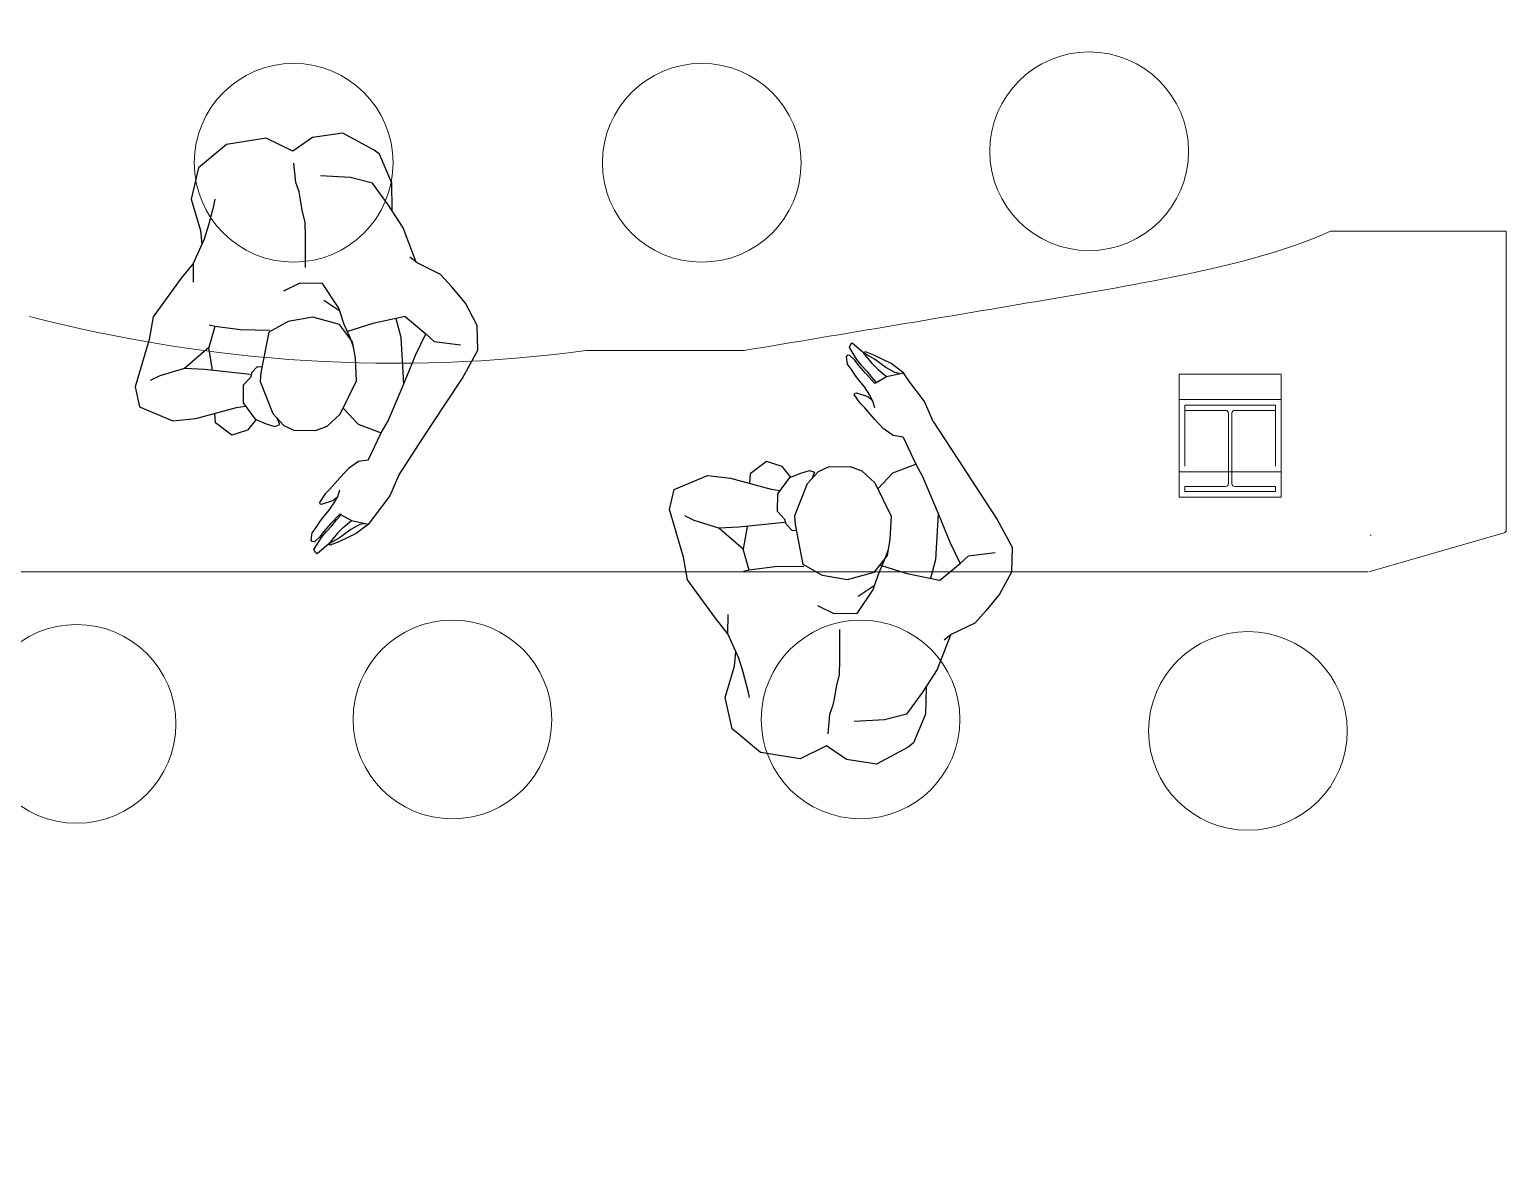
# Model space of a CAD drawing. Header units: centimetres. Extents: x -172755 to -168367, y -82915 to -78980.
# Drawn here: x -172071.6 to -171811, y -79991.1 to -79794 of the extents above; entities that cross this region are included whole.
import ezdxf

# ---------------------------------------------------------------- set-up
doc = ezdxf.new("R2010")
doc.units = ezdxf.units.CM
doc.header["$LTSCALE"] = 50
doc.linetypes.add('HIDDEN2', pattern=[4.7625, 3.175, -1.5875])
doc.layers.get('0').update_dxf_attribs({"color": 161, "lineweight": 35})
for name, color, linetype, lineweight in [('ARK_AHŞAP', 45, 'Continuous', 15), ('ARK_METAL', 252, 'Continuous', 15), ('gp_notlar', 6, 'Continuous', 35), ('HATCH DOSEME', 8, 'Continuous', 20), ('tefriş', 45, 'Continuous', 18)]:
    doc.layers.add(name, color=color, linetype=linetype, lineweight=lineweight)
doc.layers.add('wall', color=255, linetype='Continuous')

# ---------------------------------------------------------------- blocks, each defined once
blk = doc.blocks.new('ghg')
at = {"layer": 'HATCH DOSEME'}
h = blk.add_hatch(dxfattribs=at)
h.set_pattern_fill('ANSI33', color=252, scale=2, style=0)
h.set_pattern_definition([(45, (13808.468, 1662.455), (-8.9802561, 8.9802561), []), (45, (13817.448, 1662.455), (-8.9802561, 8.9802561), [6.35, -3.175])])
h.paths.add_polyline_path([(-173688.59, -79435.97), (-173703.41, -79435.97), (-173703.41, -79450.97), (-173688.59, -79450.97)], flags=17)
edge = h.paths.add_edge_path()
edge.add_line((-173598.21, -79363), (-173447.7, -79362.76))
edge.add_line((-173447.7, -79362.76), (-173447.59, -79429.17))
edge.add_line((-173447.59, -79429.17), (-173608.59, -79429.17))
edge.add_line((-173608.59, -79429.17), (-173608.59, -79654.17))
edge.add_line((-173608.59, -79654.17), (-173688.59, -79654.17))
edge.add_line((-173688.59, -79654.17), (-173688.59, -79435.97))
edge.add_line((-173688.59, -79435.97), (-174228.41, -79435.97))
edge.add_line((-174228.41, -79435.97), (-174228.41, -80119.95))
edge.add_line((-174228.41, -80119.95), (-174244.35, -80120.13))
edge.add_line((-174244.35, -80120.13), (-174244.27, -80130.1))
edge.add_line((-174244.27, -80130.1), (-174281.27, -80130.39))
edge.add_line((-174281.27, -80130.39), (-174281.35, -80120.4))
edge.add_line((-174281.35, -80120.4), (-174299.85, -80120.53))
edge.add_line((-174299.85, -80120.53), (-174299.81, -80125.05))
edge.add_line((-174299.81, -80125.05), (-174302.84, -80125.07))
edge.add_line((-174302.84, -80125.07), (-174302.85, -80123.91))
edge.add_arc((-174302.98, -80123.88), 0.137, 346.9212, 501.7139)
edge.add_arc((-174305.75, -80121.69), 3.4, 204.2671, 321.7139, ccw=False)
edge.add_line((-174308.85, -80123.08), (-174310.35, -80123.09))
edge.add_arc((-174311.83, -80124.15), 1.83, 35.6871, 123.1606)
edge.add_line((-174312.83, -80122.62), (-174312.85, -80120.62))
edge.add_line((-174312.85, -80120.62), (-174317.85, -80120.49))
edge.add_line((-174317.85, -80120.49), (-174317.51, -80107.5))
edge.add_line((-174317.51, -80107.5), (-174312.51, -80107.63))
edge.add_line((-174312.51, -80107.63), (-174312.52, -80101.69))
edge.add_line((-174312.52, -80101.69), (-174304.4, -80101.67))
edge.add_line((-174304.4, -80101.67), (-174304.54, -80046.58))
edge.add_line((-174304.54, -80046.58), (-174295.54, -80046.56))
edge.add_line((-174295.54, -80046.56), (-174295.82, -79934.45))
edge.add_line((-174295.82, -79934.45), (-174270.82, -79934.39))
edge.add_line((-174270.82, -79934.39), (-174271.18, -79789.79))
edge.add_line((-174271.18, -79789.79), (-174296.18, -79789.85))
edge.add_line((-174296.18, -79789.85), (-174297.33, -79362.97))
edge.add_line((-174297.33, -79362.97), (-174003.49, -79361.79))
edge.add_line((-174003.49, -79361.79), (-173902.25, -79361.98))
edge.add_line((-173902.25, -79361.98), (-173598.21, -79363))
blk = doc.blocks.new('sffsfd')
at = {"layer": 'ARK_METAL'}
for p, q in [((11208.99, 1887.93), (11208.09, 1887.93)), ((11208.09, 1871.93), (11208.09, 1887.93)), ((11208.99, 1880.73), (11208.99, 1887.93)), ((11222.39, 1880.73), (11222.39, 1887.93)), ((11223.29, 1887.93), (11222.39, 1887.93)), ((11223.29, 1871.93), (11223.29, 1887.93)), ((11208.99, 1871.93), (11208.99, 1879.13)), ((11209.49, 1880.23), (11221.89, 1880.23)), ((11209.49, 1879.63), (11221.89, 1879.63)), ((11222.39, 1871.93), (11222.39, 1879.13)), ((11208.09, 1871.93), (11208.99, 1871.93)), ((11222.39, 1871.93), (11223.29, 1871.93))]:
    blk.add_line(p, q, dxfattribs=at)
for centre, start, end in [((11209.49, 1880.73), 180, 270), ((11209.49, 1879.13), 90, 180), ((11221.89, 1880.73), 270, 0), ((11221.89, 1879.13), 0, 90)]:
    blk.add_arc(centre, 0.5, start, end, dxfattribs=at)
blk = doc.blocks.new('dada')
for p, q in [((219973.43, -31806.86), (219967.82, -31810.1)), ((219980.49, -31806.97), (219973.43, -31806.86)), ((219984.71, -31810.01), (219980.49, -31806.97)), ((219988.56, -31808.22), (219984.71, -31810.01)), ((219993.91, -31808.37), (219988.56, -31808.22)), ((219967.82, -31810.1), (219965.63, -31815.29)), ((219998.88, -31812.26), (219993.91, -31808.37)), ((219984.28, -31815.56), (219984.55, -31812.14)), ((219999.67, -31813.16), (219998.88, -31812.26)), ((220000.91, -31818.54), (219999.67, -31813.16)), ((219965.63, -31815.29), (219966.32, -31821.02)), ((219969.4, -31817.13), (219969.8, -31816.05)), ((219984.57, -31817.26), (219984.28, -31815.56)), ((219993.96, -31816.3), (219988.77, -31815.1)), ((219967.93, -31820.3), (219969.4, -31817.13)), ((219984.6, -31818.7), (219984.57, -31817.26)), ((219984.6, -31820.52), (219984.6, -31818.7)), ((219997.59, -31817.95), (219993.96, -31816.3)), ((219999.73, -31822.23), (219997.59, -31817.95)), ((220000.18, -31823.15), (220000.91, -31818.54)), ((219966.32, -31821.02), (219966.1, -31823.52)), ((219966.74, -31822.57), (219967.93, -31820.3)), ((219984.72, -31822.78), (219984.6, -31820.52)), ((219964.1, -31826.49), (219966.74, -31822.57)), ((219984.36, -31825.28), (219984.72, -31822.78)), ((220001.59, -31826.62), (219999.73, -31822.23)), ((219964.1, -31826.49), (219961.55, -31828.75)), ((219963.56, -31829.8), (219964.1, -31826.49)), ((219983.43, -31830.57), (219984.36, -31825.28)), ((219961.55, -31828.75), (219955.53, -31834.58)), ((220002.81, -31832.98), (220001.59, -31826.62)), ((219981.99, -31833.12), (219978.94, -31834.02)), ((219985.92, -31833.89), (219981.99, -31833.12)), ((219988.02, -31838.63), (219985.92, -31833.89)), ((220002.93, -31833.11), (220001.86, -31831.93)), ((220006.66, -31835.82), (220002.93, -31833.11)), ((219955.53, -31834.58), (219954.16, -31838.39)), ((219988.07, -31839.19), (219985.66, -31836.85)), ((220008.27, -31838.35), (220006.66, -31835.82)), ((219954.16, -31838.39), (219950.29, -31846.24)), ((219965.95, -31838.14), (219964.26, -31841.56)), ((219965.95, -31838.14), (219964.98, -31837.71)), ((219970.28, -31839.47), (219965.95, -31838.14)), ((219975.28, -31840.42), (219970.28, -31839.47)), ((219978.82, -31839.44), (219975.15, -31840.74)), ((219983.21, -31839.4), (219978.82, -31839.44)), ((219987.64, -31841.51), (219983.21, -31839.4)), ((219988.07, -31839.19), (219988.02, -31838.63)), ((219988.47, -31841.63), (219988.07, -31839.19)), ((220010.11, -31841.56), (220008.27, -31838.35)), ((219964.26, -31841.56), (219959.4, -31844.48)), ((219964.25, -31845.64), (219964.26, -31841.56)), ((219975.15, -31840.74), (219972.56, -31847.46)), ((219989.39, -31844.89), (219987.64, -31841.51)), ((219989.1, -31844.08), (219988.47, -31841.63)), ((219999.27, -31842.1), (219993.46, -31842.32)), ((219999.27, -31842.1), (220002.34, -31845.71)), ((220011.49, -31845.77), (220010.11, -31841.56)), ((219959.4, -31844.48), (219954.91, -31845.07)), ((219962.84, -31845.25), (219959.4, -31844.48)), ((219993.46, -31842.32), (219988.64, -31842.96)), ((219989.4, -31845.86), (219989.1, -31844.08)), ((219997.93, -31845.57), (219997.61, -31842.23)), ((219950.29, -31846.24), (219950.45, -31849.81)), ((219954.91, -31845.07), (219953.11, -31845.59)), ((219970.62, -31847.5), (219962.84, -31845.25)), ((219970.97, -31847.21), (219970.59, -31848.03)), ((219972.17, -31846.32), (219970.97, -31847.21)), ((219972.17, -31846.32), (219972.92, -31846.53)), ((219989.4, -31847.79), (219989.39, -31844.89)), ((219997.01, -31853.72), (219997.93, -31845.57)), ((219999.97, -31848.98), (220002.34, -31845.71)), ((220002.34, -31845.71), (220003.54, -31847.27)), ((220003.54, -31847.27), (220008.04, -31848.65)), ((220010.84, -31850.1), (220011.49, -31845.77)), ((219950.45, -31849.81), (219955.8, -31853.26)), ((219969.08, -31849.16), (219968.58, -31852.23)), ((219970.59, -31848.03), (219969.08, -31849.16)), ((219972.56, -31847.46), (219972.17, -31849.01)), ((219972.17, -31849.01), (219973.41, -31854.95)), ((219988.91, -31851.81), (219989.4, -31847.79)), ((219997.01, -31853.72), (219999.97, -31848.98)), ((219968.58, -31852.23), (219970.19, -31855.43)), ((219968.58, -31852.23), (219968.58, -31852.23)), ((219985.09, -31857.09), (219988.91, -31851.81)), ((220007.38, -31854.47), (220010.84, -31850.1)), ((220010.84, -31850.1), (220010.84, -31850.1)), ((219955.8, -31853.26), (219959.9, -31853.53)), ((219959.9, -31853.53), (219963.48, -31853.17)), ((219963.15, -31854.85), (219963.36, -31853.18)), ((219965.64, -31857.49), (219963.15, -31854.85)), ((219963.48, -31853.17), (219967.29, -31852.84)), ((219967.29, -31852.84), (219968.82, -31852.87)), ((219973.41, -31854.95), (219974.93, -31857.36)), ((219993.17, -31859.66), (219997.01, -31853.72)), ((220003.67, -31858.47), (220007.38, -31854.47)), ((219968.51, -31857.12), (219965.64, -31857.49)), ((219970.32, -31855.52), (219968.51, -31857.12)), ((219970.19, -31855.43), (219971.96, -31856.56)), ((219971.96, -31856.56), (219973.39, -31857.25)), ((219973.39, -31857.25), (219974.3, -31857.1)), ((219974.3, -31857.1), (219974, -31855.88)), ((219974.93, -31857.36), (219976.56, -31858.48)), ((219982.44, -31858.76), (219985.09, -31857.09)), ((219985.8, -31856.21), (219987.9, -31859.37)), ((219976.56, -31858.48), (219980.28, -31859.2)), ((219980.28, -31859.2), (219982.44, -31858.76)), ((219987.9, -31859.37), (219991.64, -31861.58)), ((219991.64, -31861.58), (219993.17, -31859.66)), ((219998.72, -31863.72), (220003.67, -31858.47)), ((219988.57, -31865.91), (219991.64, -31861.58)), ((219993.34, -31869.51), (219998.72, -31863.72)), ((219983.16, -31868.07), (219981.05, -31869.82)), ((219984.86, -31866.77), (219983.16, -31868.07)), ((219986.8, -31865.87), (219984.86, -31866.77)), ((219988.57, -31865.91), (219986.8, -31865.87)), ((219980.08, -31870.45), (219978.82, -31871.79)), ((219981.05, -31869.82), (219980.08, -31870.45)), ((219982.18, -31871.28), (219982.73, -31870.18)), ((219993.34, -31869.51), (219991.22, -31872.75)), ((219978.82, -31871.79), (219978.86, -31872.05)), ((219978.86, -31872.05), (219979.15, -31872.17)), ((219979.15, -31872.17), (219981.22, -31871.84)), ((219979.15, -31874.38), (219980.27, -31873.42)), ((219980.27, -31873.42), (219981.5, -31872.16)), ((219981.22, -31871.84), (219982.18, -31871.28)), ((219981.5, -31872.16), (219982.18, -31871.28)), ((219991.22, -31872.75), (219987.88, -31875.86)), ((219977.52, -31876.06), (219978.45, -31875.03)), ((219978.45, -31875.03), (219979.15, -31874.38)), ((219980.13, -31875.83), (219978.67, -31877.01)), ((219982.07, -31874.36), (219980.13, -31875.83)), ((219980.26, -31876.22), (219981.28, -31875.32)), ((219981.28, -31875.32), (219982.23, -31874.56)), ((219982.23, -31874.56), (219982.07, -31874.36)), ((219982.21, -31876.84), (219983.86, -31875.88)), ((219982.23, -31874.56), (219983.86, -31875.88)), ((219983.86, -31875.88), (219986.68, -31877.05)), ((219987.88, -31875.86), (219986.68, -31877.05)), ((219976.27, -31878.1), (219976.66, -31876.87)), ((219976.41, -31878.38), (219976.27, -31878.1)), ((219976.79, -31878.46), (219976.41, -31878.38)), ((219976.48, -31879.78), (219978.12, -31877.92)), ((219976.66, -31876.87), (219977.52, -31876.06)), ((219977.86, -31877.77), (219976.79, -31878.46)), ((219978.67, -31877.01), (219977.86, -31877.77)), ((219978.12, -31877.92), (219979.05, -31877.16)), ((219979.05, -31877.16), (219980.26, -31876.22)), ((219981.04, -31877.69), (219979.16, -31879.29)), ((219981.25, -31878.56), (219979.16, -31879.29)), ((219984.29, -31878.28), (219981.03, -31879.23)), ((219982.21, -31876.84), (219981.04, -31877.69)), ((219983.47, -31877.43), (219981.25, -31878.56)), ((219985.17, -31876.82), (219983.47, -31877.43)), ((219986.68, -31877.05), (219984.29, -31878.28)), ((219985.98, -31876.82), (219985.17, -31876.82)), ((219976.62, -31880.37), (219976.48, -31879.78)), ((219976.88, -31880.62), (219976.62, -31880.37)), ((219979.16, -31879.29), (219976.88, -31880.62)), ((219979.44, -31879.52), (219979.16, -31879.29)), ((219981.03, -31879.23), (219979.44, -31879.52))]:
    blk.add_line(p, q)

msp = doc.modelspace()

# ---------------------------------------------------------------- linework, layer by layer
at = {"layer": 'ARK_AHŞAP'}
for p, q in [((-171811.59, -79829.52), (-171842.49, -79829.52)), ((-171811.58, -79854.52), (-171811.59, -79829.52)), ((-171973.64, -79850.55), (-171945.78, -79850.55)), ((-171811.58, -79882.18), (-171811.58, -79854.52)), ((-171835.77, -79889.5), (-171811.95, -79882.66)), ((-172131.58, -79889.53), (-171835.91, -79889.52))]:
    msp.add_line(p, q, dxfattribs=at)
for centre, radius, start, end in [((-172007.32, -79598.84), 253.95, 255.342, 277.6211), ((-171835.5, -79882.56), 0.5, 270.0022, 286.0203), ((-171812.08, -79882.18), 0.5, 286.0203, 0.0022)]:
    msp.add_arc(centre, radius, start, end, dxfattribs=at)
msp.add_open_spline([(-171945.78, -79850.55), (-171928, -79847.58), (-171901.01, -79843.06), (-171866.57, -79837.21), (-171849.41, -79832.69), (-171842.49, -79829.52)], degree=3, knots=[0, 0, 0, 0, 53.266916, 80.874085, 103.930597, 103.930597, 103.930597, 103.930597], dxfattribs=at)
at = {"layer": 'ARK_METAL', "linetype": 'HIDDEN2', "ltscale": 10}
for p, q in [((-171868.18, -79860.19), (-171868.18, -79870.92)), ((-171852.18, -79860.19), (-171852.18, -79870.92))]:
    msp.add_line(p, q, dxfattribs=at)
at = {"layer": 'ARK_METAL'}
for points in [[(-171851.18, -79854.72), (-171851.18, -79871.92), (-171869.18, -79871.92), (-171869.18, -79854.72)], [(-171851.18, -79876.39), (-171851.18, -79859.19), (-171869.18, -79859.19), (-171869.18, -79876.39)]]:
    msp.add_lwpolyline(points, close=True, dxfattribs=at)
at = {"layer": 'tefriş'}
for centre in [(-171885.01, -79815.45), (-172025.09, -79817.48), (-171953.22, -79817.48), (-172063.31, -79916.3), (-171997.13, -79915.53), (-171925.26, -79915.52), (-171857.05, -79917.54)]:
    msp.add_circle(centre, 17.5, dxfattribs=at)

# ---------------------------------------------------------------- block references
at = {"layer": 'ARK_METAL', "xscale": -1, "rotation": 270.0022254642352}
msp.add_blockref('sffsfd', (-173739.68, -91083.56), dxfattribs=at)
at = {"layer": 'gp_notlar', "color": 1}
msp.add_blockref('ghg', (1979.88, 0), dxfattribs=at)
at = {"layer": 'wall', "rotation": 9.770821446475047}
msp.add_blockref('dada', (-394217.35, -85799.92), dxfattribs=at)
at = {"layer": 'wall', "xscale": -1, "rotation": 170.0485096547154}
msp.add_blockref('dada', (-394103.38, -73235.07), dxfattribs=at)

doc.saveas('drawing.dxf')
